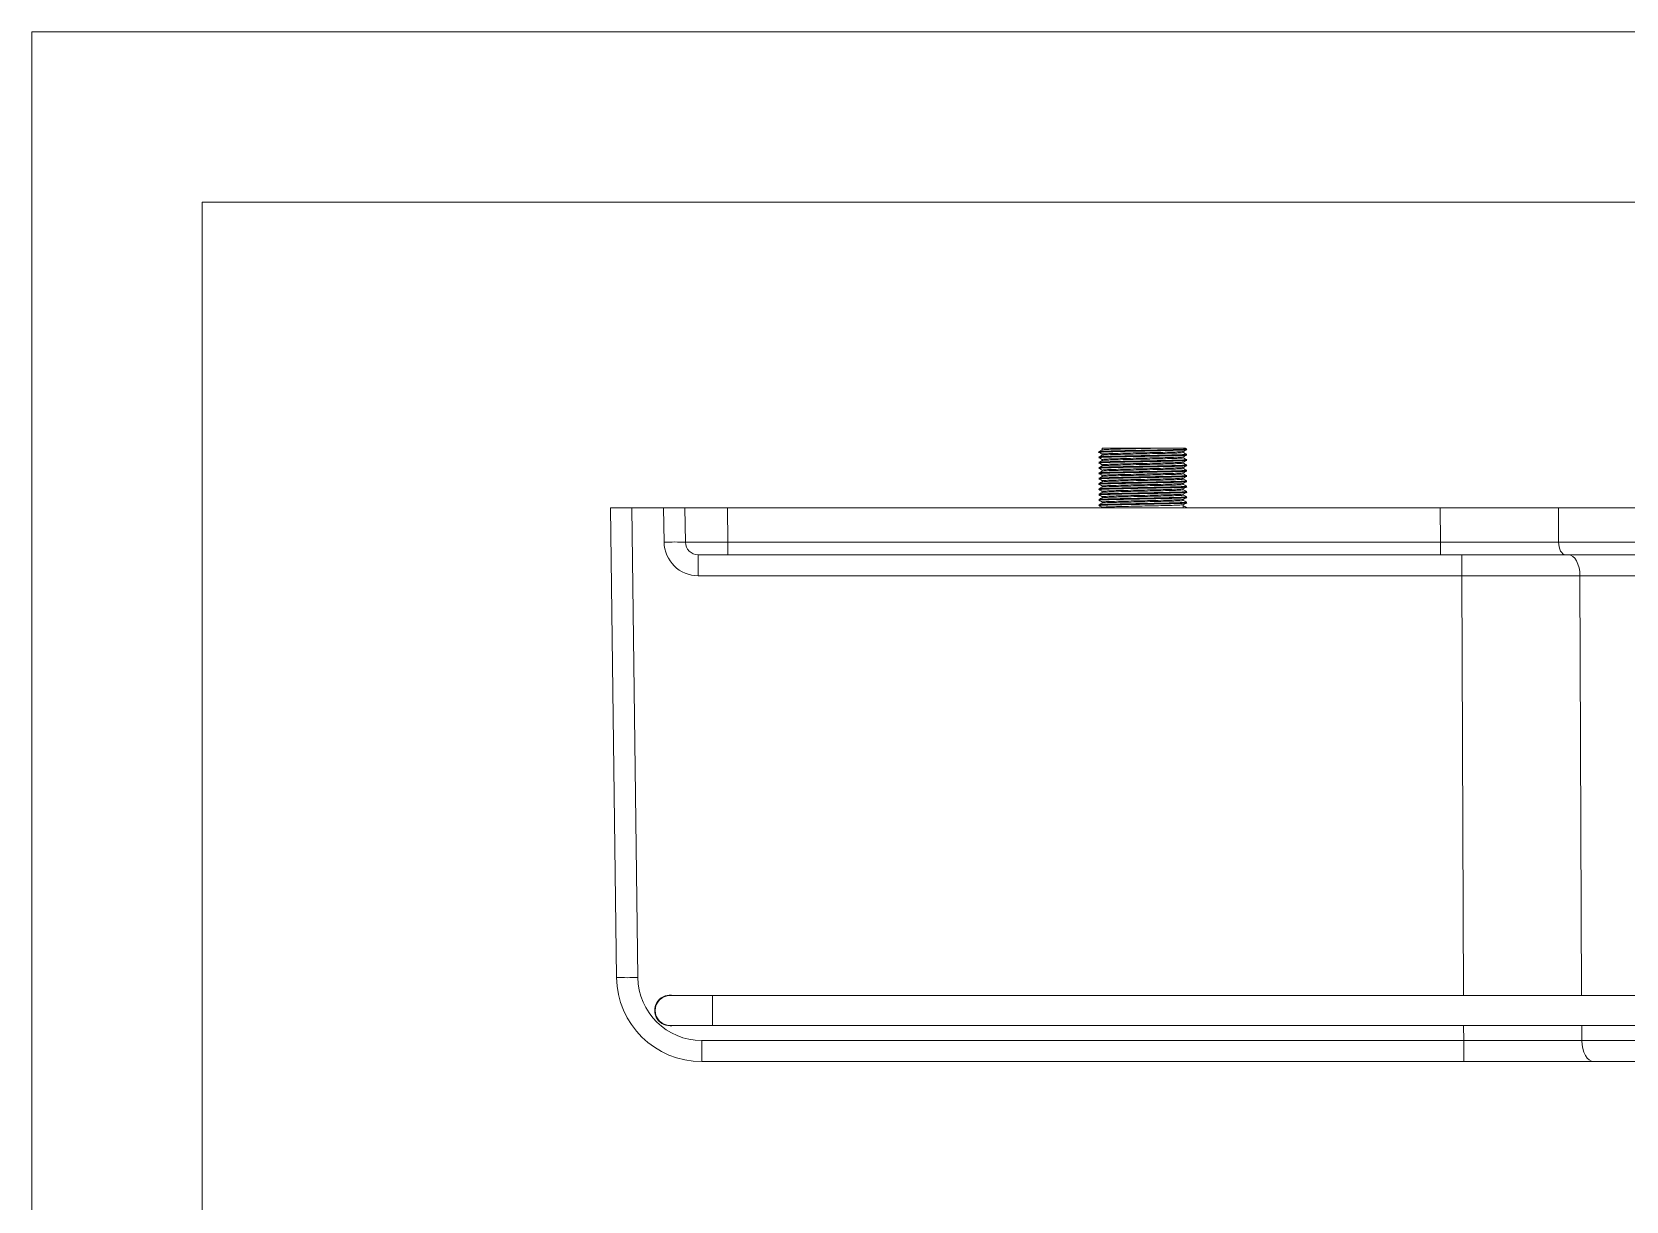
# Model space of a CAD drawing. Extents: x 14808 to 20058, y -13198 to -11680.
# Drawn here: x 14807.6 to 14994.7, y -12665.8 to -12528.5 of the extents above; entities that cross this region are included whole.
import ezdxf

# ---------------------------------------------------------------- set-up
doc = ezdxf.new("R2010")
doc.units = 0
doc.header["$LTSCALE"] = 7
doc.header["$MEASUREMENT"] = 0
doc.layers.get('0').update_dxf_attribs({"color": 2, "linetype": 'CONTINUOUS'})

# ---------------------------------------------------------------- blocks, each defined once
blk = doc.blocks.new('A$C68CB6CE2')
at = {"color": 7, "linetype": 'Continuous', "lineweight": 15}
for p, q in [((28.875, 46.722), (28.875, 46.63)), ((28.875, 46.722), (31.988, 46.722)), ((28.875, 46.379), (28.875, 46.317)), ((28.875, 46.066), (28.875, 46.005)), ((33.56, 46.659), (33.775, 46.648)), ((33.625, 46.472), (33.625, 46.534)), ((33.625, 46.16), (33.625, 46.221)), ((33.625, 45.847), (33.625, 45.909)), ((33.83, 46.683), (33.741, 46.728)), ((28.875, 45.754), (28.875, 45.692)), ((28.875, 45.441), (28.875, 45.38)), ((28.875, 45.129), (28.875, 45.067)), ((33.556, 45.097), (33.756, 45.087)), ((33.562, 45.722), (33.797, 45.708)), ((33.625, 45.535), (33.625, 45.596)), ((33.625, 45.222), (33.625, 45.284)), ((33.625, 44.91), (33.625, 44.971)), ((28.875, 44.816), (28.875, 44.755)), ((28.875, 44.504), (28.875, 44.442)), ((28.875, 44.191), (28.875, 44.13)), ((33.56, 44.784), (33.771, 44.773)), ((33.625, 44.597), (33.625, 44.659)), ((33.625, 44.285), (33.625, 44.346)), ((33.625, 43.972), (33.625, 44.034)), ((0.361, 15.657), (0, 43.222)), ((0, 43.222), (1.25, 43.222)), ((1.25, 43.222), (1.611, 15.657)), ((3.125, 43.222), (1.25, 43.222)), ((3.151, 41.213), (3.125, 43.222)), ((3.125, 43.222), (4.375, 43.222)), ((4.401, 41.213), (4.375, 43.222)), ((4.375, 43.222), (6.875, 43.222)), ((6.875, 43.222), (6.901, 41.213)), ((48.716, 43.222), (6.875, 43.222)), ((28.875, 43.879), (28.875, 43.817)), ((28.875, 43.566), (28.875, 43.505)), ((33.561, 43.847), (33.794, 43.833)), ((33.625, 43.66), (33.625, 43.721)), ((33.625, 43.347), (33.625, 43.409)), ((33.625, 43.347), (33.83, 43.245)), ((33.625, 43.222), (33.625, 43.347)), ((48.724, 41.213), (48.716, 43.222)), ((48.716, 43.222), (55.649, 43.222)), ((55.649, 43.222), (55.657, 41.213)), ((65.296, 43.222), (55.649, 43.222)), ((6.901, 41.213), (48.724, 41.213)), ((6.901, 41.213), (6.901, 40.472)), ((48.724, 41.213), (48.724, 40.472)), ((55.657, 41.213), (65.304, 41.213)), ((6.901, 40.472), (5.151, 40.472)), ((5.151, 39.239), (5.151, 40.472)), ((48.724, 40.472), (6.901, 40.472)), ((56.073, 40.472), (48.724, 40.472)), ((49.981, 39.239), (49.981, 40.472)), ((65.72, 40.472), (56.073, 40.472)), ((49.981, 39.239), (5.151, 39.239)), ((67.506, 39.239), (56.915, 39.239)), ((6, 14.597), (3.5, 14.597)), ((65.992, 14.597), (6, 14.597)), ((3.5, 12.847), (6, 12.847)), ((6, 12.847), (66.033, 12.847)), ((5.36, 11.956), (50.09, 11.956)), ((5.36, 11.956), (5.36, 10.722)), ((50.09, 11.956), (50.09, 10.722)), ((57.023, 11.956), (67.614, 11.956)), ((50.09, 10.722), (5.36, 10.722)), ((57.716, 10.722), (50.09, 10.722)), ((68.308, 10.722), (57.716, 10.722))]:
    blk.add_line(p, q, dxfattribs=at)
at = {"color": 8, "linetype": 'Continuous', "lineweight": 15}
for p, q in [((50.079, 14.597), (49.981, 39.239)), ((56.915, 39.239), (57.012, 14.597)), ((6, 14.597), (6, 12.847)), ((50.09, 11.956), (50.086, 12.847)), ((57.019, 12.847), (57.023, 11.956))]:
    blk.add_line(p, q, dxfattribs=at)
at = {"color": 7, "linetype": 'Continuous', "lineweight": 15, "flags": 128}
for points in [[(55.657, 41.213), (55.666, 41.068), (55.69, 40.929), (55.729, 40.801), (55.78, 40.689), (55.843, 40.597), (55.915, 40.528), (55.992, 40.486), (56.073, 40.472)], [(56.915, 39.239), (56.9, 39.48), (56.859, 39.712), (56.795, 39.925), (56.708, 40.112), (56.604, 40.265), (56.485, 40.379), (56.355, 40.449), (56.221, 40.472)], [(57.023, 11.956), (57.038, 11.714), (57.078, 11.483), (57.143, 11.269), (57.229, 11.083), (57.334, 10.93), (57.453, 10.816), (57.582, 10.746), (57.716, 10.722)]]:
    blk.add_lwpolyline(points, dxfattribs=at)
at = {"color": 7, "linetype": 'Continuous', "lineweight": 15}
for centre, radius, start, end in [((3.776, 17.336), 23.885, 88.50068, 91.49932), ((5.151, 41.239), 2, 180.75, 270), ((5.151, 41.222), 0.75, 180.75, 270), ((0.986, 39.533), 23.885, 268.50068, 271.49932), ((5.36, 15.722), 5, 180.75, 270), ((5.36, 15.706), 3.75, 180.75, 270), ((3.5, 13.722), 0.9, 76.4638, 270), ((3.5, 13.722), 0.875, 90, 270), ((3.5, 13.722), 0.9, 270, 283.5362)]:
    blk.add_arc(centre, radius, start, end, dxfattribs=at)
for centre, major_axis, ratio, start_param, end_param in [((6.901, 41.222), (2.5, 0.01), 0.003926, 3.141629, 4.712254), ((48.723, 41.222), (12.5, -0.003), 0.000785, 4.712444, 5.300395), ((49.981, 39.222), (12.5, 0.005), 0.001309, 0.982798, 1.570749), ((50.089, 11.972), (12.5, -0.005), 0.001309, 4.712447, 5.300397)]:
    blk.add_ellipse(centre, major_axis=major_axis, ratio=ratio, start_param=start_param, end_param=end_param, dxfattribs=at)
for points, knots in [([(33.799, 46.636), (33.805, 46.634), (33.831, 46.627), (33.582, 46.614), (33.075, 46.597), (32.339, 46.581), (31.487, 46.563), (30.606, 46.548), (29.8, 46.53), (29.149, 46.514), (28.768, 46.496), (28.615, 46.485), (28.674, 46.48), (28.676, 46.479)], [0, 0, 0, 0, 0.029888, 0.13729, 0.244699, 0.352102, 0.459508, 0.566914, 0.674318, 0.781726, 0.889128, 0.996537, 1, 1, 1, 1]), ([(33.823, 46.011), (33.825, 46.011), (33.862, 46.005), (33.664, 45.993), (33.225, 45.976), (32.53, 45.96), (31.699, 45.942), (30.815, 45.927), (29.982, 45.909), (29.287, 45.893), (28.834, 45.876), (28.635, 45.863), (28.689, 45.856), (28.701, 45.854)], [0, 0, 0, 0, 0.004028, 0.111396, 0.218767, 0.326138, 0.433507, 0.54088, 0.648247, 0.755621, 0.862989, 0.970361, 1, 1, 1, 1]), ([(28.877, 46.63), (28.842, 46.613), (28.774, 46.579), (28.705, 46.544), (28.67, 46.527)], [0, 0, 0, 0, 0.499987, 1, 1, 1, 1]), ([(28.67, 46.48), (28.705, 46.463), (28.773, 46.429), (28.841, 46.395), (28.875, 46.378)], [0, 0, 0, 0, 0.504705, 1, 1, 1, 1]), ([(28.877, 46.318), (28.842, 46.301), (28.774, 46.266), (28.705, 46.232), (28.67, 46.215)], [0, 0, 0, 0, 0.4999874, 1, 1, 1, 1]), ([(28.94, 46.191), (28.892, 46.193), (28.782, 46.198), (28.687, 46.206), (28.676, 46.211), (28.67, 46.214)], [0, 0, 0, 0, 0.279887, 0.645085, 1, 1, 1, 1]), ([(28.67, 46.168), (28.705, 46.15), (28.773, 46.116), (28.841, 46.082), (28.875, 46.065)], [0, 0, 0, 0, 0.504726, 1, 1, 1, 1]), ([(28.877, 46.005), (28.842, 45.988), (28.774, 45.954), (28.705, 45.919), (28.67, 45.902)], [0, 0, 0, 0, 0.499987, 1, 1, 1, 1]), ([(28.945, 46.503), (28.908, 46.505), (28.805, 46.509), (28.706, 46.516), (28.682, 46.522), (28.671, 46.525)], [0, 0, 0, 0, 0.219329, 0.604085, 1, 1, 1, 1]), ([(28.675, 45.903), (28.674, 45.903), (28.668, 45.906), (28.726, 45.912), (28.851, 45.92), (29.054, 45.929), (29.315, 45.937), (29.633, 45.945), (29.995, 45.954), (30.396, 45.962), (30.817, 45.971), (31.254, 45.979), (31.687, 45.987), (32.112, 45.996), (32.509, 46.004), (32.873, 46.013), (33.188, 46.021), (33.451, 46.029), (33.65, 46.038), (33.778, 46.047), (33.837, 46.053), (33.824, 46.058), (33.82, 46.059)], [0, 0, 0, 0, 0.00562, 0.058553, 0.11302, 0.165958, 0.22043, 0.273364, 0.327834, 0.380768, 0.435238, 0.488175, 0.542646, 0.59558, 0.650049, 0.702986, 0.757459, 0.810392, 0.86486, 0.917797, 0.97227, 1, 1, 1, 1]), ([(28.676, 46.215), (28.684, 46.218), (28.701, 46.223), (28.817, 46.231), (28.998, 46.239), (29.247, 46.248), (29.551, 46.256), (29.905, 46.264), (30.295, 46.273), (30.715, 46.281), (31.147, 46.29), (31.585, 46.298), (32.01, 46.306), (32.417, 46.315), (32.788, 46.323), (33.118, 46.332), (33.392, 46.34), (33.608, 46.348), (33.753, 46.357), (33.83, 46.365), (33.824, 46.369), (33.822, 46.371)], [0, 0, 0, 0, 0.046363, 0.099296, 0.153764, 0.206701, 0.261173, 0.314106, 0.368573, 0.42151, 0.475982, 0.528915, 0.583384, 0.636318, 0.690787, 0.743723, 0.798194, 0.851127, 0.905595, 0.958532, 1, 1, 1, 1]), ([(28.68, 46.528), (28.683, 46.529), (28.689, 46.534), (28.782, 46.541), (28.948, 46.55), (29.181, 46.558), (29.474, 46.566), (29.815, 46.575), (30.199, 46.583), (30.61, 46.592), (31.043, 46.6), (31.478, 46.608), (31.911, 46.617), (32.32, 46.625), (32.703, 46.634), (33.042, 46.642), (33.332, 46.65), (33.561, 46.659), (33.728, 46.667), (33.814, 46.676), (33.846, 46.681), (33.828, 46.684), (33.828, 46.684)], [0, 0, 0, 0, 0.032611, 0.087084, 0.140023, 0.194496, 0.247436, 0.301911, 0.354849, 0.409322, 0.462263, 0.51674, 0.569676, 0.624148, 0.67709, 0.731567, 0.784504, 0.838976, 0.891915, 0.946389, 0.999329, 1, 1, 1, 1]), ([(28.933, 45.878), (28.933, 45.878), (28.856, 45.881), (28.772, 45.887), (28.69, 45.893), (28.686, 45.896), (28.686, 45.896)], [0, 0, 0, 0, 0.00526, 0.486101, 0.953429, 1, 1, 1, 1]), ([(33.795, 46.323), (33.789, 46.319), (33.773, 46.31), (33.418, 46.295), (32.816, 46.279), (32.025, 46.261), (31.15, 46.245), (30.286, 46.228), (29.528, 46.211), (28.976, 46.195), (28.676, 46.179), (28.697, 46.17), (28.705, 46.167)], [0, 0, 0, 0, 0.070376, 0.177806, 0.285241, 0.39267, 0.500105, 0.607535, 0.714968, 0.8224, 0.92983, 1, 1, 1, 1]), ([(28.88, 46.379), (28.879, 46.379), (28.849, 46.384), (28.96, 46.393), (29.222, 46.407), (29.658, 46.42), (30.208, 46.434), (30.839, 46.449), (31.5, 46.462), (32.144, 46.476), (32.717, 46.49), (33.185, 46.503), (33.489, 46.517), (33.631, 46.527), (33.614, 46.532), (33.611, 46.533)], [0, 0, 0, 0, 0.005766, 0.0945698, 0.1845917, 0.2726575, 0.3618721, 0.4517741, 0.5396454, 0.6291913, 0.7188902, 0.8067182, 0.8965143, 0.9859281, 1, 1, 1, 1]), ([(28.883, 46.63), (28.903, 46.635), (28.946, 46.643), (29.228, 46.657), (29.656, 46.67), (30.208, 46.684), (30.814, 46.698), (31.426, 46.71), (31.8, 46.718), (31.988, 46.722)], [0, 0, 0, 0, 0.137593, 0.288626, 0.436377, 0.586055, 0.736886, 0.867427, 1, 1, 1, 1]), ([(28.888, 46.066), (28.894, 46.07), (28.909, 46.078), (29.146, 46.091), (29.538, 46.105), (30.065, 46.118), (30.679, 46.133), (31.338, 46.146), (31.991, 46.16), (32.586, 46.174), (33.083, 46.187), (33.43, 46.201), (33.609, 46.212), (33.603, 46.219), (33.602, 46.22)], [0, 0, 0, 0, 0.072687, 0.16271, 0.251364, 0.339883, 0.429917, 0.518144, 0.607115, 0.697078, 0.785024, 0.874372, 0.964179, 1, 1, 1, 1]), ([(28.896, 45.754), (28.894, 45.756), (28.886, 45.763), (29.074, 45.775), (29.428, 45.789), (29.927, 45.802), (30.523, 45.817), (31.176, 45.83), (31.835, 45.844), (32.448, 45.858), (32.973, 45.871), (33.36, 45.885), (33.585, 45.898), (33.598, 45.905), (33.603, 45.908)], [0, 0, 0, 0, 0.050825, 0.140643, 0.229926, 0.317886, 0.407848, 0.496743, 0.585006, 0.675027, 0.763465, 0.852169, 0.942167, 1, 1, 1, 1]), ([(28.896, 46.318), (28.902, 46.321), (28.918, 46.328), (29.147, 46.341), (29.538, 46.355), (30.065, 46.368), (30.679, 46.383), (31.338, 46.396), (31.991, 46.41), (32.586, 46.424), (33.082, 46.437), (33.432, 46.451), (33.615, 46.463), (33.606, 46.47), (33.603, 46.472)], [0, 0, 0, 0, 0.059838, 0.1498431, 0.2384801, 0.3269815, 0.4169986, 0.5052082, 0.5941624, 0.6841075, 0.7720367, 0.8613677, 0.9511572, 1, 1, 1, 1]), ([(28.898, 46.006), (28.897, 46.007), (28.893, 46.014), (29.076, 46.025), (29.427, 46.039), (29.927, 46.052), (30.523, 46.067), (31.176, 46.08), (31.835, 46.094), (32.448, 46.108), (32.972, 46.121), (33.361, 46.135), (33.593, 46.148), (33.606, 46.156), (33.611, 46.16)], [0, 0, 0, 0, 0.037817, 0.1276492, 0.2169466, 0.3049217, 0.3948977, 0.4838069, 0.5720839, 0.6621199, 0.7505721, 0.8392909, 0.9293028, 1, 1, 1, 1]), ([(33.738, 46.722), (33.742, 46.722), (33.789, 46.722), (33.602, 46.722), (33.176, 46.722), (32.592, 46.722), (32.16, 46.722), (31.988, 46.722)], [0, 0, 0, 0, 0.02995, 0.301206, 0.563896, 0.82665, 1, 1, 1, 1]), ([(33.554, 46.034), (33.627, 46.032), (33.72, 46.028), (33.734, 46.025), (33.737, 46.025)], [0, 0, 0, 0, 0.782493, 1, 1, 1, 1]), ([(33.568, 46.347), (33.582, 46.347), (33.758, 46.341), (33.849, 46.334), (33.821, 46.328), (33.821, 46.328)], [0, 0, 0, 0, 0.079632, 0.979688, 1, 1, 1, 1]), ([(33.623, 46.533), (33.657, 46.55), (33.726, 46.585), (33.795, 46.619), (33.83, 46.636)], [0, 0, 0, 0, 0.4999874, 1, 1, 1, 1]), ([(33.623, 46.22), (33.657, 46.238), (33.726, 46.272), (33.795, 46.307), (33.83, 46.324)], [0, 0, 0, 0, 0.499987, 1, 1, 1, 1]), ([(33.623, 45.908), (33.657, 45.925), (33.726, 45.96), (33.795, 45.994), (33.83, 46.011)], [0, 0, 0, 0, 0.499987, 1, 1, 1, 1]), ([(33.83, 46.371), (33.795, 46.388), (33.727, 46.422), (33.659, 46.456), (33.625, 46.473)], [0, 0, 0, 0, 0.504755, 1, 1, 1, 1]), ([(33.83, 46.058), (33.795, 46.076), (33.727, 46.11), (33.659, 46.144), (33.625, 46.161)], [0, 0, 0, 0, 0.504726, 1, 1, 1, 1]), ([(28.67, 45.855), (28.705, 45.838), (28.773, 45.804), (28.841, 45.77), (28.875, 45.753)], [0, 0, 0, 0, 0.504753, 1, 1, 1, 1]), ([(28.877, 45.693), (28.842, 45.676), (28.774, 45.641), (28.705, 45.607), (28.67, 45.59)], [0, 0, 0, 0, 0.4999874, 1, 1, 1, 1]), ([(28.67, 45.543), (28.705, 45.525), (28.773, 45.491), (28.841, 45.457), (28.875, 45.44)], [0, 0, 0, 0, 0.504718, 1, 1, 1, 1]), ([(28.877, 45.38), (28.842, 45.363), (28.774, 45.329), (28.705, 45.294), (28.67, 45.277)], [0, 0, 0, 0, 0.499987, 1, 1, 1, 1]), ([(28.67, 45.23), (28.705, 45.213), (28.773, 45.179), (28.841, 45.145), (28.875, 45.128)], [0, 0, 0, 0, 0.504729, 1, 1, 1, 1]), ([(28.877, 45.068), (28.842, 45.051), (28.774, 45.016), (28.705, 44.982), (28.67, 44.965)], [0, 0, 0, 0, 0.499987, 1, 1, 1, 1]), ([(28.934, 45.254), (28.903, 45.255), (28.805, 45.259), (28.709, 45.266), (28.684, 45.272), (28.671, 45.274)], [0, 0, 0, 0, 0.185439, 0.598531, 1, 1, 1, 1]), ([(28.679, 45.59), (28.679, 45.591), (28.677, 45.595), (28.749, 45.601), (28.895, 45.61), (29.111, 45.619), (29.388, 45.627), (29.716, 45.635), (30.09, 45.643), (30.494, 45.652), (30.923, 45.661), (31.358, 45.668), (31.793, 45.677), (32.209, 45.685), (32.602, 45.694), (32.952, 45.702), (33.258, 45.71), (33.504, 45.719), (33.689, 45.727), (33.797, 45.736), (33.841, 45.742), (33.825, 45.746), (33.821, 45.746)], [0, 0, 0, 0, 0.017808, 0.072279, 0.125215, 0.179686, 0.232624, 0.287097, 0.340032, 0.394501, 0.447441, 0.501915, 0.554849, 0.609318, 0.662256, 0.716729, 0.769665, 0.824136, 0.877072, 0.931543, 0.984481, 1, 1, 1, 1]), ([(28.929, 44.941), (28.909, 44.942), (28.819, 44.946), (28.727, 44.952), (28.695, 44.957), (28.68, 44.96)], [0, 0, 0, 0, 0.128774, 0.590423, 1, 1, 1, 1]), ([(28.945, 45.565), (28.924, 45.566), (28.833, 45.57), (28.735, 45.576), (28.699, 45.582), (28.681, 45.584)], [0, 0, 0, 0, 0.1324269, 0.5746853, 1, 1, 1, 1]), ([(28.681, 45.278), (28.683, 45.279), (28.688, 45.284), (28.779, 45.291), (28.94, 45.3), (29.173, 45.308), (29.461, 45.316), (29.804, 45.324), (30.184, 45.333), (30.598, 45.342), (31.026, 45.35), (31.465, 45.358), (31.894, 45.366), (32.308, 45.375), (32.689, 45.384), (33.032, 45.392), (33.322, 45.4), (33.555, 45.408), (33.722, 45.417), (33.813, 45.426), (33.846, 45.431), (33.828, 45.434), (33.827, 45.434)], [0, 0, 0, 0, 0.031469, 0.084407, 0.138881, 0.191824, 0.246303, 0.29924, 0.353713, 0.406655, 0.461131, 0.514072, 0.568547, 0.621487, 0.675961, 0.728903, 0.783381, 0.836319, 0.890793, 0.943736, 0.998214, 1, 1, 1, 1]), ([(28.681, 44.965), (28.681, 44.966), (28.681, 44.97), (28.76, 44.977), (28.911, 44.986), (29.134, 44.994), (29.451, 45.003), (29.842, 45.013), (30.282, 45.023), (30.698, 45.031), (31.133, 45.039), (31.568, 45.047), (31.997, 45.056), (32.402, 45.065), (32.777, 45.073), (33.106, 45.081), (33.384, 45.089), (33.601, 45.098), (33.75, 45.107), (33.83, 45.115), (33.825, 45.119), (33.823, 45.121)], [0, 0, 0, 0, 0.02329, 0.076231, 0.130707, 0.183657, 0.238143, 0.312945, 0.365889, 0.420369, 0.473314, 0.527795, 0.580736, 0.635212, 0.688158, 0.74264, 0.79558, 0.850056, 0.903, 0.957479, 1, 1, 1, 1]), ([(33.807, 45.073), (33.812, 45.072), (33.844, 45.066), (33.62, 45.053), (33.14, 45.037), (32.422, 45.02), (31.578, 45.003), (30.695, 44.987), (29.958, 44.971), (29.338, 44.956), (28.89, 44.941), (28.652, 44.927), (28.695, 44.919), (28.708, 44.917)], [0, 0, 0, 0, 0.01885, 0.126212, 0.233579, 0.340942, 0.448307, 0.555674, 0.663041, 0.738077, 0.845448, 0.952812, 1, 1, 1, 1]), ([(33.804, 45.386), (33.787, 45.381), (33.749, 45.371), (33.349, 45.355), (32.715, 45.339), (31.908, 45.321), (31.028, 45.306), (30.174, 45.288), (29.437, 45.271), (28.919, 45.255), (28.66, 45.24), (28.696, 45.232), (28.708, 45.229)], [0, 0, 0, 0, 0.085194, 0.192614, 0.300037, 0.407456, 0.514881, 0.6223, 0.729723, 0.837143, 0.944563, 1, 1, 1, 1]), ([(33.793, 45.698), (33.797, 45.696), (33.811, 45.688), (33.528, 45.674), (32.984, 45.658), (32.227, 45.641), (31.364, 45.624), (30.488, 45.608), (29.697, 45.59), (29.087, 45.574), (28.709, 45.557), (28.693, 45.547), (28.685, 45.542)], [0, 0, 0, 0, 0.044629, 0.152051, 0.25948, 0.366903, 0.474329, 0.581754, 0.689178, 0.796606, 0.904028, 1, 1, 1, 1]), ([(28.882, 45.129), (28.88, 45.129), (28.851, 45.134), (28.964, 45.143), (29.23, 45.158), (29.669, 45.171), (30.221, 45.185), (30.853, 45.199), (31.515, 45.212), (32.157, 45.226), (32.729, 45.24), (33.194, 45.253), (33.494, 45.267), (33.633, 45.277), (33.615, 45.282), (33.613, 45.283)], [0, 0, 0, 0, 0.0076959, 0.096569, 0.1865848, 0.2746194, 0.3638921, 0.4537761, 0.5416377, 0.6312303, 0.7208994, 0.8087394, 0.8985704, 0.9879427, 1, 1, 1, 1]), ([(28.881, 45.38), (28.903, 45.385), (28.948, 45.394), (29.236, 45.408), (29.667, 45.421), (30.222, 45.435), (30.853, 45.449), (31.515, 45.462), (32.157, 45.476), (32.729, 45.49), (33.193, 45.503), (33.497, 45.517), (33.636, 45.528), (33.612, 45.534), (33.607, 45.535)], [0, 0, 0, 0, 0.083955, 0.173918, 0.261901, 0.351122, 0.440953, 0.528763, 0.618304, 0.70792, 0.795709, 0.885488, 0.974808, 1, 1, 1, 1]), ([(28.89, 45.693), (28.888, 45.694), (28.871, 45.699), (29.016, 45.709), (29.324, 45.724), (29.794, 45.736), (30.37, 45.751), (31.014, 45.765), (31.676, 45.778), (32.305, 45.792), (32.853, 45.806), (33.286, 45.819), (33.543, 45.833), (33.652, 45.842), (33.623, 45.847), (33.621, 45.847)], [0, 0, 0, 0, 0.016048, 0.105505, 0.195268, 0.28309, 0.372821, 0.462322, 0.55021, 0.640132, 0.72929, 0.817394, 0.907423, 0.99616, 1, 1, 1, 1]), ([(28.895, 45.441), (28.889, 45.442), (28.867, 45.448), (29.013, 45.459), (29.325, 45.474), (29.794, 45.486), (30.37, 45.501), (31.014, 45.515), (31.676, 45.528), (32.305, 45.542), (32.855, 45.556), (33.28, 45.569), (33.557, 45.583), (33.597, 45.591), (33.615, 45.595)], [0, 0, 0, 0, 0.029112, 0.118525, 0.208244, 0.296023, 0.38571, 0.475167, 0.563011, 0.652889, 0.742003, 0.830063, 0.920049, 1, 1, 1, 1]), ([(28.886, 44.816), (28.894, 44.82), (28.911, 44.828), (29.153, 44.842), (29.549, 44.855), (30.078, 44.869), (30.694, 44.883), (31.353, 44.896), (32.005, 44.91), (32.598, 44.924), (33.092, 44.937), (33.436, 44.951), (33.611, 44.963), (33.604, 44.969), (33.602, 44.97)], [0, 0, 0, 0, 0.0746748, 0.1647027, 0.2532872, 0.3418718, 0.4318997, 0.5200757, 0.6091043, 0.6990482, 0.7869652, 0.8763594, 0.9661358, 1, 1, 1, 1]), ([(28.895, 45.068), (28.903, 45.071), (28.92, 45.079), (29.154, 45.092), (29.548, 45.105), (30.078, 45.119), (30.694, 45.133), (31.353, 45.146), (32.005, 45.16), (32.598, 45.174), (33.092, 45.187), (33.438, 45.201), (33.617, 45.213), (33.607, 45.22), (33.603, 45.222)], [0, 0, 0, 0, 0.061828, 0.151841, 0.24041, 0.32898, 0.418992, 0.507153, 0.596167, 0.686095, 0.773997, 0.863376, 0.953137, 1, 1, 1, 1]), ([(33.562, 45.409), (33.595, 45.408), (33.784, 45.401), (33.809, 45.395), (33.829, 45.389)], [0, 0, 0, 0, 0.17507, 1, 1, 1, 1]), ([(33.623, 45.595), (33.657, 45.613), (33.726, 45.647), (33.795, 45.682), (33.83, 45.699)], [0, 0, 0, 0, 0.4999874, 1, 1, 1, 1]), ([(33.623, 45.283), (33.657, 45.3), (33.726, 45.335), (33.795, 45.369), (33.83, 45.386)], [0, 0, 0, 0, 0.499987, 1, 1, 1, 1]), ([(33.623, 44.97), (33.657, 44.988), (33.726, 45.022), (33.795, 45.057), (33.83, 45.074)], [0, 0, 0, 0, 0.499987, 1, 1, 1, 1]), ([(33.83, 45.746), (33.795, 45.763), (33.727, 45.797), (33.659, 45.831), (33.625, 45.848)], [0, 0, 0, 0, 0.504698, 1, 1, 1, 1]), ([(33.83, 45.433), (33.795, 45.451), (33.727, 45.485), (33.659, 45.519), (33.625, 45.536)], [0, 0, 0, 0, 0.504727, 1, 1, 1, 1]), ([(33.83, 45.121), (33.795, 45.138), (33.727, 45.172), (33.659, 45.206), (33.625, 45.223)], [0, 0, 0, 0, 0.504711, 1, 1, 1, 1]), ([(33.801, 44.761), (33.806, 44.759), (33.834, 44.753), (33.592, 44.739), (33.092, 44.723), (32.361, 44.706), (31.51, 44.689), (30.629, 44.673), (29.82, 44.655), (29.163, 44.639), (28.774, 44.622), (28.617, 44.611), (28.676, 44.605), (28.68, 44.604)], [0, 0, 0, 0, 0.027035, 0.134428, 0.241829, 0.349225, 0.456622, 0.564021, 0.671416, 0.778817, 0.88621, 0.993611, 1, 1, 1, 1]), ([(33.827, 44.136), (33.827, 44.136), (33.865, 44.13), (33.672, 44.119), (33.241, 44.102), (32.55, 44.086), (31.722, 44.068), (30.838, 44.052), (30.003, 44.034), (29.303, 44.018), (28.843, 44.001), (28.638, 43.988), (28.69, 43.981), (28.702, 43.979)], [0, 0, 0, 0, 0.001142, 0.10852, 0.215901, 0.323281, 0.43066, 0.538043, 0.64542, 0.752803, 0.860181, 0.967562, 1, 1, 1, 1]), ([(28.94, 44.316), (28.889, 44.318), (28.776, 44.323), (28.687, 44.331), (28.658, 44.339), (28.704, 44.348), (28.823, 44.356), (29.01, 44.365), (29.262, 44.373), (29.568, 44.381), (29.925, 44.39), (30.317, 44.398), (30.738, 44.407), (31.17, 44.415), (31.608, 44.423), (32.032, 44.432), (32.438, 44.44), (32.806, 44.449), (33.134, 44.457), (33.405, 44.465), (33.618, 44.474), (33.759, 44.482), (33.832, 44.49), (33.824, 44.495), (33.821, 44.496)], [0, 0, 0, 0, 0.038932, 0.085982, 0.131707, 0.178758, 0.224481, 0.27153, 0.317256, 0.364309, 0.410031, 0.457079, 0.502805, 0.549858, 0.595581, 0.64263, 0.688354, 0.735404, 0.781129, 0.82818, 0.873903, 0.920952, 0.966678, 1, 1, 1, 1]), ([(28.67, 44.918), (28.705, 44.9), (28.773, 44.866), (28.841, 44.832), (28.875, 44.815)], [0, 0, 0, 0, 0.5046957, 1, 1, 1, 1]), ([(28.877, 44.755), (28.842, 44.738), (28.774, 44.704), (28.705, 44.669), (28.67, 44.652)], [0, 0, 0, 0, 0.499987, 1, 1, 1, 1]), ([(28.944, 44.628), (28.904, 44.63), (28.8, 44.634), (28.701, 44.642), (28.681, 44.647), (28.67, 44.65)], [0, 0, 0, 0, 0.234629, 0.611844, 1, 1, 1, 1]), ([(28.67, 44.605), (28.705, 44.588), (28.773, 44.554), (28.841, 44.52), (28.875, 44.503)], [0, 0, 0, 0, 0.504725, 1, 1, 1, 1]), ([(28.877, 44.443), (28.842, 44.426), (28.774, 44.391), (28.705, 44.357), (28.67, 44.34)], [0, 0, 0, 0, 0.499987, 1, 1, 1, 1]), ([(28.67, 44.293), (28.705, 44.275), (28.773, 44.241), (28.841, 44.207), (28.875, 44.19)], [0, 0, 0, 0, 0.504744, 1, 1, 1, 1]), ([(28.877, 44.13), (28.842, 44.113), (28.774, 44.079), (28.705, 44.044), (28.67, 44.027)], [0, 0, 0, 0, 0.499987, 1, 1, 1, 1]), ([(28.676, 44.028), (28.676, 44.028), (28.67, 44.031), (28.731, 44.037), (28.861, 44.046), (29.066, 44.054), (29.33, 44.063), (29.652, 44.071), (30.015, 44.079), (30.418, 44.088), (30.84, 44.096), (31.277, 44.105), (31.71, 44.113), (32.134, 44.121), (32.529, 44.13), (32.891, 44.138), (33.204, 44.146), (33.463, 44.155), (33.658, 44.163), (33.783, 44.172), (33.838, 44.179), (33.824, 44.183), (33.82, 44.184)], [0, 0, 0, 0, 0.00851, 0.061439, 0.115902, 0.168835, 0.223304, 0.276234, 0.330699, 0.38363, 0.438095, 0.491028, 0.545495, 0.598425, 0.652889, 0.705823, 0.760292, 0.813221, 0.867684, 0.920618, 0.975086, 1, 1, 1, 1]), ([(28.679, 44.653), (28.683, 44.655), (28.692, 44.659), (28.789, 44.667), (28.959, 44.675), (29.195, 44.684), (29.491, 44.692), (29.834, 44.7), (30.221, 44.709), (30.633, 44.717), (31.066, 44.726), (31.501, 44.734), (31.933, 44.742), (32.341, 44.751), (32.722, 44.759), (33.058, 44.768), (33.346, 44.776), (33.572, 44.784), (33.732, 44.793), (33.825, 44.801), (33.826, 44.806), (33.827, 44.809)], [0, 0, 0, 0, 0.035504, 0.089973, 0.142909, 0.197379, 0.250316, 0.304787, 0.357722, 0.412192, 0.46513, 0.519603, 0.572537, 0.627006, 0.679944, 0.734418, 0.787352, 0.841821, 0.894757, 0.949227, 1, 1, 1, 1]), ([(28.933, 44.003), (28.929, 44.003), (28.85, 44.006), (28.756, 44.012), (28.708, 44.018), (28.685, 44.021)], [0, 0, 0, 0, 0.026842, 0.520357, 1, 1, 1, 1]), ([(33.794, 44.448), (33.79, 44.445), (33.777, 44.436), (33.431, 44.42), (32.835, 44.404), (32.048, 44.387), (31.174, 44.371), (30.308, 44.354), (29.546, 44.336), (28.987, 44.32), (28.68, 44.305), (28.697, 44.296), (28.703, 44.292)], [0, 0, 0, 0, 0.067583, 0.175006, 0.282434, 0.389854, 0.497283, 0.604705, 0.71213, 0.819555, 0.926978, 1, 1, 1, 1]), ([(28.884, 43.879), (28.881, 43.879), (28.852, 43.884), (28.968, 43.894), (29.239, 43.908), (29.68, 43.921), (30.235, 43.935), (30.868, 43.949), (31.53, 43.962), (32.171, 43.976), (32.741, 43.99), (33.202, 44.003), (33.499, 44.018), (33.635, 44.027), (33.616, 44.032), (33.614, 44.033)], [0, 0, 0, 0, 0.0096287, 0.0985614, 0.1885612, 0.2765596, 0.3658807, 0.4557367, 0.5435837, 0.6332131, 0.7228424, 0.8106894, 0.9005455, 0.9898665, 1, 1, 1, 1]), ([(28.88, 44.13), (28.903, 44.135), (28.951, 44.144), (29.244, 44.158), (29.678, 44.171), (30.235, 44.185), (30.868, 44.199), (31.53, 44.212), (32.171, 44.226), (32.741, 44.24), (33.202, 44.253), (33.501, 44.268), (33.638, 44.278), (33.613, 44.284), (33.608, 44.285)], [0, 0, 0, 0, 0.086032, 0.175974, 0.263916, 0.35318, 0.442978, 0.530769, 0.620341, 0.709913, 0.797704, 0.887502, 0.976766, 1, 1, 1, 1]), ([(28.895, 44.191), (28.89, 44.193), (28.869, 44.199), (29.018, 44.21), (29.334, 44.224), (29.806, 44.237), (30.384, 44.251), (31.029, 44.265), (31.691, 44.278), (32.318, 44.292), (32.866, 44.306), (33.287, 44.319), (33.56, 44.333), (33.597, 44.341), (33.614, 44.345)], [0, 0, 0, 0, 0.031076, 0.120531, 0.210217, 0.297995, 0.387712, 0.477124, 0.564989, 0.654885, 0.743943, 0.832045, 0.922038, 1, 1, 1, 1]), ([(28.891, 44.443), (28.889, 44.444), (28.873, 44.449), (29.021, 44.46), (29.333, 44.474), (29.806, 44.487), (30.384, 44.501), (31.029, 44.515), (31.69, 44.528), (32.319, 44.542), (32.864, 44.556), (33.294, 44.569), (33.547, 44.584), (33.653, 44.593), (33.624, 44.597), (33.623, 44.597)], [0, 0, 0, 0, 0.018016, 0.107515, 0.197244, 0.285065, 0.374827, 0.464282, 0.55219, 0.64213, 0.731232, 0.819377, 0.909414, 0.998082, 1, 1, 1, 1]), ([(28.896, 44.504), (28.894, 44.506), (28.888, 44.513), (29.08, 44.526), (29.437, 44.54), (29.939, 44.553), (30.537, 44.567), (31.191, 44.581), (31.849, 44.594), (32.461, 44.608), (32.983, 44.622), (33.367, 44.635), (33.587, 44.648), (33.598, 44.655), (33.603, 44.658)], [0, 0, 0, 0, 0.05281, 0.142657, 0.231894, 0.319892, 0.409871, 0.498708, 0.587031, 0.677058, 0.765438, 0.854212, 0.944203, 1, 1, 1, 1]), ([(28.899, 44.756), (28.898, 44.758), (28.895, 44.764), (29.082, 44.776), (29.437, 44.79), (29.939, 44.803), (30.537, 44.817), (31.191, 44.831), (31.849, 44.844), (32.461, 44.858), (32.983, 44.872), (33.368, 44.885), (33.595, 44.898), (33.606, 44.906), (33.61, 44.91)], [0, 0, 0, 0, 0.039867, 0.129718, 0.218958, 0.30696, 0.396943, 0.485784, 0.574109, 0.66414, 0.752524, 0.841302, 0.931297, 1, 1, 1, 1]), ([(33.554, 44.159), (33.622, 44.157), (33.722, 44.153), (33.736, 44.15), (33.74, 44.149)], [0, 0, 0, 0, 0.66881, 1, 1, 1, 1]), ([(33.569, 44.472), (33.58, 44.472), (33.754, 44.466), (33.844, 44.46), (33.819, 44.454), (33.819, 44.454)], [0, 0, 0, 0, 0.0609572, 0.9811172, 1, 1, 1, 1]), ([(33.623, 44.658), (33.657, 44.675), (33.726, 44.71), (33.795, 44.744), (33.83, 44.761)], [0, 0, 0, 0, 0.499987, 1, 1, 1, 1]), ([(33.623, 44.345), (33.657, 44.363), (33.726, 44.397), (33.795, 44.432), (33.83, 44.449)], [0, 0, 0, 0, 0.499987, 1, 1, 1, 1]), ([(33.623, 44.033), (33.657, 44.05), (33.726, 44.085), (33.795, 44.119), (33.83, 44.136)], [0, 0, 0, 0, 0.499987, 1, 1, 1, 1]), ([(33.83, 44.808), (33.795, 44.826), (33.727, 44.86), (33.659, 44.894), (33.625, 44.911)], [0, 0, 0, 0, 0.504739, 1, 1, 1, 1]), ([(33.83, 44.496), (33.795, 44.513), (33.727, 44.547), (33.659, 44.581), (33.625, 44.598)], [0, 0, 0, 0, 0.504721, 1, 1, 1, 1]), ([(33.83, 44.183), (33.795, 44.201), (33.727, 44.235), (33.659, 44.269), (33.625, 44.286)], [0, 0, 0, 0, 0.504753, 1, 1, 1, 1]), ([(28.67, 43.98), (28.705, 43.963), (28.773, 43.929), (28.841, 43.895), (28.875, 43.878)], [0, 0, 0, 0, 0.50471, 1, 1, 1, 1]), ([(28.877, 43.818), (28.842, 43.801), (28.774, 43.766), (28.705, 43.732), (28.67, 43.715)], [0, 0, 0, 0, 0.499987, 1, 1, 1, 1]), ([(28.67, 43.668), (28.705, 43.65), (28.773, 43.616), (28.841, 43.582), (28.875, 43.565)], [0, 0, 0, 0, 0.5047258, 1, 1, 1, 1]), ([(28.877, 43.505), (28.842, 43.488), (28.774, 43.454), (28.705, 43.419), (28.67, 43.402)], [0, 0, 0, 0, 0.499987, 1, 1, 1, 1]), ([(28.67, 43.355), (28.705, 43.338), (28.774, 43.303), (28.842, 43.269), (28.877, 43.252)], [0, 0, 0, 0, 0.500013, 1, 1, 1, 1]), ([(28.935, 43.378), (28.901, 43.38), (28.801, 43.384), (28.705, 43.392), (28.682, 43.397), (28.671, 43.4)], [0, 0, 0, 0, 0.205499, 0.608419, 1, 1, 1, 1]), ([(28.946, 43.69), (28.921, 43.691), (28.828, 43.695), (28.727, 43.702), (28.693, 43.708), (28.675, 43.71)], [0, 0, 0, 0, 0.147684, 0.567751, 1, 1, 1, 1]), ([(28.68, 43.715), (28.68, 43.716), (28.68, 43.72), (28.755, 43.727), (28.905, 43.735), (29.124, 43.744), (29.404, 43.752), (29.734, 43.76), (30.111, 43.769), (30.516, 43.777), (30.946, 43.786), (31.381, 43.794), (31.816, 43.802), (32.231, 43.811), (32.621, 43.82), (32.97, 43.828), (33.273, 43.836), (33.515, 43.844), (33.696, 43.853), (33.801, 43.861), (33.842, 43.868), (33.825, 43.871), (33.822, 43.871)], [0, 0, 0, 0, 0.020635, 0.075105, 0.128041, 0.182511, 0.235449, 0.289921, 0.342856, 0.397325, 0.450264, 0.504738, 0.557672, 0.61214, 0.665078, 0.719551, 0.772486, 0.826957, 0.879892, 0.934363, 0.9873, 1, 1, 1, 1]), ([(28.68, 43.403), (28.683, 43.404), (28.691, 43.409), (28.785, 43.416), (28.951, 43.425), (29.187, 43.434), (29.478, 43.442), (29.823, 43.45), (30.205, 43.458), (30.62, 43.467), (31.049, 43.475), (31.488, 43.483), (31.916, 43.492), (32.329, 43.5), (32.708, 43.509), (33.049, 43.517), (33.336, 43.525), (33.565, 43.534), (33.721, 43.542), (33.81, 43.55), (33.834, 43.555), (33.829, 43.558), (33.828, 43.559)], [0, 0, 0, 0, 0.034363, 0.0873, 0.141772, 0.194713, 0.24919, 0.302126, 0.356598, 0.409538, 0.464013, 0.516952, 0.571425, 0.624363, 0.678837, 0.731777, 0.786252, 0.83919, 0.893662, 0.940037, 0.987433, 1, 1, 1, 1]), ([(33.794, 43.823), (33.798, 43.821), (33.815, 43.814), (33.539, 43.799), (33.001, 43.783), (32.249, 43.766), (31.388, 43.749), (30.511, 43.733), (29.716, 43.715), (29.1, 43.7), (28.713, 43.682), (28.692, 43.672), (28.682, 43.667)], [0, 0, 0, 0, 0.041762, 0.149184, 0.256613, 0.364036, 0.471462, 0.578887, 0.686311, 0.793738, 0.90116, 1, 1, 1, 1]), ([(33.802, 43.511), (33.788, 43.506), (33.754, 43.497), (33.363, 43.48), (32.735, 43.465), (31.93, 43.447), (31.051, 43.431), (30.195, 43.414), (29.454, 43.397), (28.93, 43.381), (28.663, 43.366), (28.696, 43.357), (28.708, 43.354)], [0, 0, 0, 0, 0.0823809, 0.1897945, 0.2972113, 0.4046231, 0.5120413, 0.6194534, 0.7268695, 0.8342831, 0.9416969, 1, 1, 1, 1]), ([(28.885, 43.566), (28.894, 43.57), (28.913, 43.578), (29.16, 43.592), (29.559, 43.605), (30.09, 43.619), (30.708, 43.633), (31.368, 43.646), (32.019, 43.66), (32.61, 43.675), (33.102, 43.688), (33.442, 43.701), (33.613, 43.713), (33.605, 43.719), (33.603, 43.72)], [0, 0, 0, 0, 0.076668, 0.166706, 0.255228, 0.343886, 0.433912, 0.522047, 0.611137, 0.701068, 0.788965, 0.87841, 0.968161, 1, 1, 1, 1]), ([(28.896, 43.254), (28.894, 43.256), (28.89, 43.263), (29.086, 43.276), (29.447, 43.29), (29.951, 43.303), (30.552, 43.317), (31.206, 43.331), (31.863, 43.344), (32.473, 43.359), (32.993, 43.372), (33.374, 43.385), (33.589, 43.398), (33.599, 43.405), (33.602, 43.408)], [0, 0, 0, 0, 0.054793, 0.144663, 0.233845, 0.32188, 0.41187, 0.500642, 0.589021, 0.679047, 0.767367, 0.856203, 0.946181, 1, 1, 1, 1]), ([(28.895, 43.818), (28.903, 43.821), (28.922, 43.829), (29.161, 43.842), (29.559, 43.855), (30.09, 43.869), (30.708, 43.883), (31.368, 43.896), (32.019, 43.91), (32.61, 43.925), (33.101, 43.938), (33.444, 43.952), (33.619, 43.963), (33.607, 43.97), (33.603, 43.972)], [0, 0, 0, 0, 0.063822, 0.15384, 0.242343, 0.330981, 0.420987, 0.509102, 0.598172, 0.688083, 0.77596, 0.865385, 0.955116, 1, 1, 1, 1]), ([(28.899, 43.506), (28.898, 43.508), (28.897, 43.514), (29.088, 43.526), (29.447, 43.54), (29.951, 43.553), (30.551, 43.567), (31.206, 43.581), (31.863, 43.594), (32.473, 43.609), (32.993, 43.622), (33.375, 43.635), (33.598, 43.649), (33.605, 43.656), (33.609, 43.66)], [0, 0, 0, 0, 0.041827, 0.131704, 0.220894, 0.308935, 0.398932, 0.48771, 0.576096, 0.666129, 0.754456, 0.843299, 0.933283, 1, 1, 1, 1]), ([(33.573, 43.535), (33.575, 43.535), (33.608, 43.534), (33.73, 43.527), (33.783, 43.52), (33.828, 43.514)], [0, 0, 0, 0, 0.008807, 0.175063, 1, 1, 1, 1]), ([(33.623, 43.72), (33.657, 43.738), (33.726, 43.772), (33.795, 43.807), (33.83, 43.824)], [0, 0, 0, 0, 0.499987, 1, 1, 1, 1]), ([(33.623, 43.408), (33.657, 43.425), (33.726, 43.46), (33.795, 43.494), (33.83, 43.511)], [0, 0, 0, 0, 0.4999874, 1, 1, 1, 1]), ([(33.83, 43.871), (33.795, 43.888), (33.727, 43.922), (33.659, 43.956), (33.625, 43.973)], [0, 0, 0, 0, 0.504726, 1, 1, 1, 1]), ([(33.83, 43.558), (33.795, 43.576), (33.727, 43.61), (33.659, 43.644), (33.625, 43.661)], [0, 0, 0, 0, 0.504695, 1, 1, 1, 1]), ([(33.83, 43.246), (33.795, 43.263), (33.727, 43.297), (33.659, 43.331), (33.625, 43.348)], [0, 0, 0, 0, 0.504731, 1, 1, 1, 1]), ([(33.83, 43.245), (33.83, 43.245), (33.83, 43.245), (33.824, 43.246), (33.818, 43.247)], [0, 0, 0, 0, 0.000156, 1, 1, 1, 1])]:
    blk.add_open_spline(points, degree=3, knots=knots, dxfattribs=at)

msp = doc.modelspace()

# ---------------------------------------------------------------- linework, layer by layer
at = {"color": 2, "linetype": 'Continuous', "lineweight": 15}
for p, q in [((14807.56, -12528.52), (15647.56, -12528.52)), ((14807.56, -13122.52), (14807.56, -12528.52))]:
    msp.add_line(p, q, dxfattribs=at)
at = {"color": 7, "linetype": 'Continuous', "lineweight": 15}
for p, q in [((15627.56, -12548.52), (14827.56, -12548.52)), ((14827.56, -12548.52), (14827.56, -13102.52))]:
    msp.add_line(p, q, dxfattribs=at)

# ---------------------------------------------------------------- block references
at = {"xscale": 2, "yscale": 2, "zscale": 2}
msp.add_blockref('A$C68CB6CE2', (14875.48, -12670.85), dxfattribs=at)

doc.saveas('drawing.dxf')
